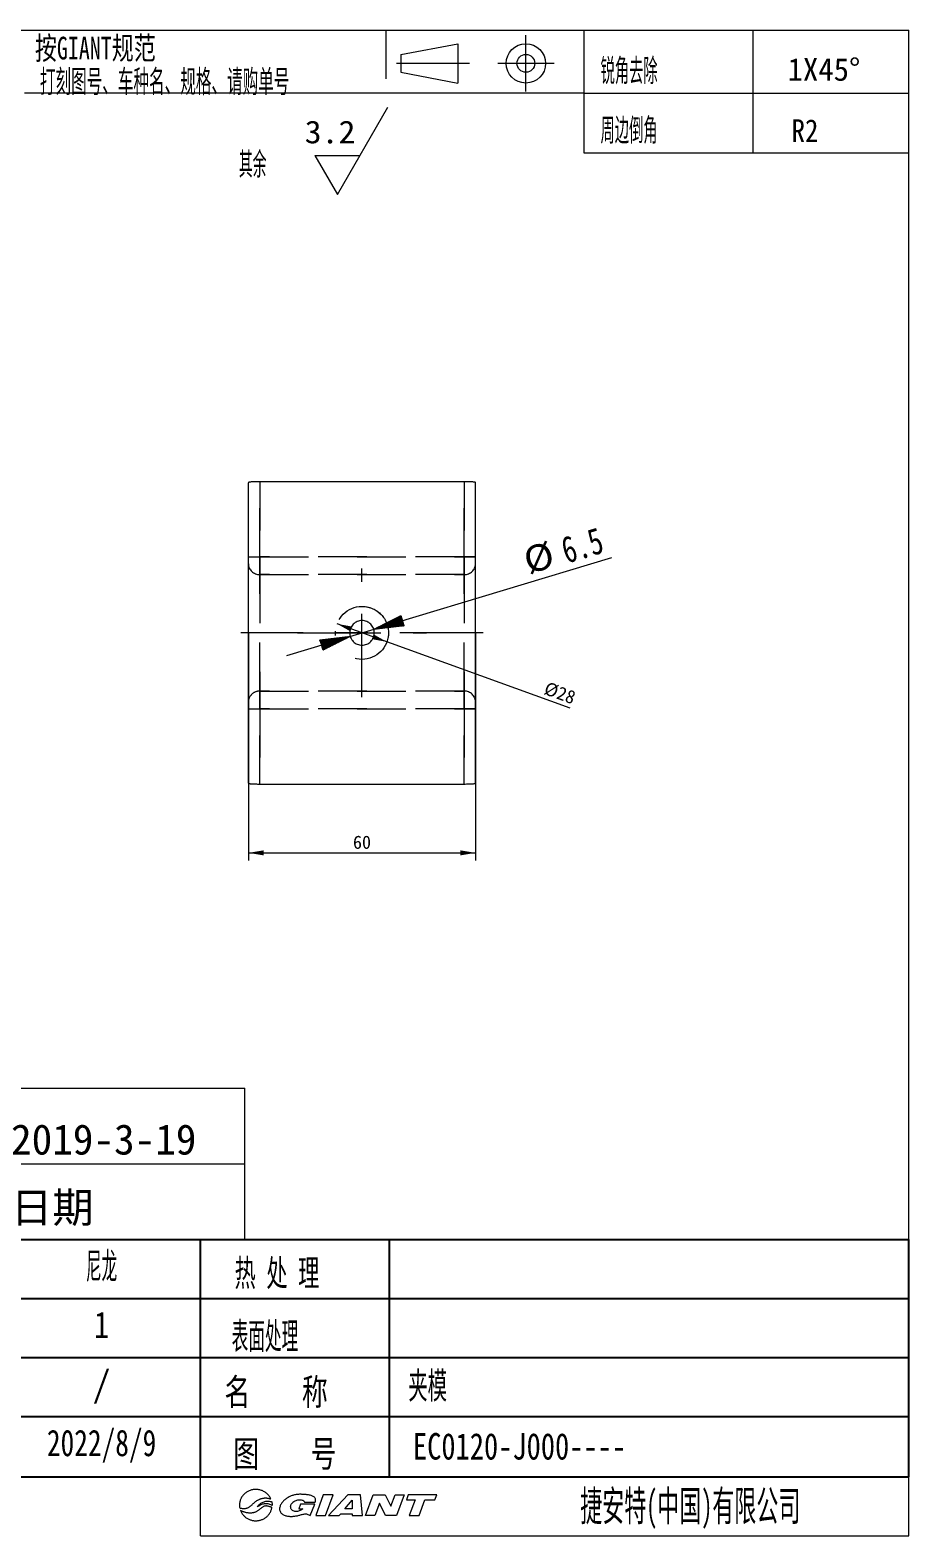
# Model space of a CAD drawing. Header units: millimetres. Extents: x 7 to 577, y -2 to 396.
# Drawn here: x 344.5 to 576.7, y -1.7 to 396.3 of the extents above; entities that cross this region are included whole.
import ezdxf

# ---------------------------------------------------------------- set-up
doc = ezdxf.new("R2010")
doc.units = ezdxf.units.MM
doc.linetypes.add('CENTER', pattern=[47.5, 22, -8.5, 8.5, -8.5])
doc.linetypes.add('DASHED', pattern=[25.719999, 12.86, -12.86])
doc.layers.add('1', color=7, linetype='Continuous', lineweight=18)
doc.layers.add('DIM', color=7, linetype='Continuous', lineweight=18)
doc.styles.add('ACISOTS', font='')
doc.styles.add('blockfont', font='')
doc.styles.add('chinesef_fs', font='')
doc.styles.get('ACISOTS').set_extended_font_data('宋体')
doc.styles.get('blockfont').set_extended_font_data('宋体')
doc.styles.get('chinesef_fs').set_extended_font_data('宋体')
doc.dimstyles.get("Standard").update_dxf_attribs({"dimtxt": 0.18, "dimasz": 0.18, "dimexe": 0.18, "dimexo": 0.0625, "dimgap": 0.09, "dimtad": 0, "dimtih": 1, "dimtoh": 1, "dimdec": 4, "dimzin": 0, "dimdsep": 46, "dimtxsty": 'Standard', "dimcen": 0.09, "dimdle": 0.36, "dimadec": 0, "dimazin": 0, "dimtfac": 1, "dimtdec": 4, "dimtofl": 0, "dimtmove": 0, "dimatfit": 3, "dimfxl": 1, "dimtolj": 1, "dimarcsym": 0})
pattern_1 = [(45, (0, 0), (-0.027838794, 0.027838794), [])]

# ---------------------------------------------------------------- blocks, each defined once
blk = doc.blocks.new('TabularNote1')
at = {"layer": '1', "color": 7, "linetype": 'Continuous', "lineweight": 25}
for p, q in [((124.42, 45.33), (138.42, 45.33)), ((124.42, 45.33), (124.42, 37.53)), ((138.42, 45.33), (138.42, 37.53)), ((138.42, 45.33), (157.42, 45.33)), ((157.42, 45.33), (157.42, 37.53)), ((157.42, 45.33), (172.42, 45.33)), ((172.42, 45.33), (172.42, 37.53)), ((172.42, 45.33), (198.42, 45.33)), ((198.42, 45.33), (198.42, 37.53)), ((198.42, 45.33), (223.42, 45.33)), ((223.42, 45.33), (223.42, 37.53)), ((223.42, 45.33), (292.02, 45.33)), ((292.02, 45.33), (292.02, 37.53)), ((124.42, 37.53), (138.42, 37.53)), ((124.42, 37.53), (124.42, 29.73)), ((138.42, 37.53), (157.42, 37.53)), ((138.42, 37.53), (138.42, 29.73)), ((157.42, 37.53), (172.42, 37.53)), ((157.42, 37.53), (157.42, 29.73)), ((172.42, 37.53), (198.42, 37.53)), ((172.42, 37.53), (172.42, 29.73)), ((198.42, 37.53), (223.42, 37.53)), ((198.42, 37.53), (198.42, 29.73)), ((223.42, 37.53), (292.02, 37.53)), ((223.42, 37.53), (223.42, 29.73)), ((292.02, 37.53), (292.02, 29.73)), ((124.42, 29.73), (138.42, 29.73)), ((124.42, 29.73), (124.42, 21.93)), ((138.42, 29.73), (157.42, 29.73)), ((138.42, 29.73), (138.42, 21.93)), ((157.42, 29.73), (172.42, 29.73)), ((157.42, 29.73), (157.42, 21.93)), ((172.42, 29.73), (198.42, 29.73)), ((172.42, 29.73), (172.42, 21.93)), ((198.42, 29.73), (223.42, 29.73)), ((198.42, 29.73), (198.42, 21.93)), ((223.42, 29.73), (292.02, 29.73)), ((223.42, 29.73), (223.42, 21.93)), ((292.02, 29.73), (292.02, 21.93)), ((124.42, 21.93), (138.42, 21.93)), ((124.42, 21.93), (124.42, 13.96)), ((138.42, 21.93), (157.42, 21.93)), ((138.42, 21.93), (138.42, 13.96)), ((157.42, 21.93), (172.42, 21.93)), ((157.42, 21.93), (157.42, 13.96)), ((172.42, 21.93), (198.42, 21.93)), ((172.42, 21.93), (172.42, 13.96)), ((198.42, 21.93), (223.42, 21.93)), ((198.42, 21.93), (198.42, 13.96)), ((223.42, 21.93), (292.02, 21.93)), ((223.42, 21.93), (223.42, 13.96)), ((292.02, 21.93), (292.02, 13.96)), ((124.42, 13.96), (138.42, 13.96)), ((138.42, 13.96), (157.42, 13.96)), ((157.42, 13.96), (172.42, 13.96)), ((172.42, 13.96), (198.42, 13.96)), ((198.42, 13.96), (223.42, 13.96)), ((223.42, 13.96), (292.02, 13.96))]:
    blk.add_line(p, q, dxfattribs=at)
at = {"layer": '1', "color": 5, "linetype": 'Continuous', "lineweight": 13, "char_height": 3.5, "line_spacing_factor": 0.903614}
for s, insert, width, attachment_point, style in [('{\\W0.4408;陈前程}', (147.92, 43.58), 12.6699, 2, 'chinesef_fs'), ('{\\W0.431;尼龙}', (185.42, 43.58), 8.2588, 2, 'chinesef_fs'), ('{\\W0.4408;陈前程}', (147.92, 35.78), 12.6699, 2, 'chinesef_fs'), ('{\\W0.8553;1}', (185.42, 35.78), 2.4417, 2, 'blockfont'), ('/', (185.42, 27.98), 12.6424, 2, 'blockfont'), ('{\\W0.5339; 夹模}', (224.67, 25.83), 13.1327, 4, 'chinesef_fs'), ('{\\W0.7585;2022/8/9}', (185.42, 20.18), 29.573, 2, 'blockfont'), ('{\\W0.7883; EC0120-J000----}', (224.67, 17.95), 62.857, 4, 'blockfont')]:
    blk.add_mtext(s, dxfattribs=dict(at, insert=insert, width=width, attachment_point=attachment_point, style=style))
blk = doc.blocks.new('*X4')
at = {"layer": '1', "linetype": 'Continuous', "lineweight": 13}
for points in [[(425.6, 239.38), (429.13, 237.39), (429.58, 238.65)], [(438.76, 234.62), (434.77, 235.35), (435.23, 236.61)]]:
    blk.add_hatch(color=35, dxfattribs=at).paths.add_polyline_path(points, flags=0)
at = {"layer": '1', "color": 35, "linetype": 'Continuous', "lineweight": 13}
blk.add_line((487.16, 217.14), (425.6, 239.38), dxfattribs=at)
at = {"layer": '1', "color": 35, "linetype": 'Continuous', "lineweight": 13, "insert": (484.45, 221.08), "char_height": 3.5, "width": 15.5642, "attachment_point": 5, "rotation": 340.1418, "style": 'blockfont'}
blk.add_mtext('%%C28', dxfattribs=at)
blk = doc.blocks.new('*X9')
at = {"layer": '1', "linetype": 'Continuous', "lineweight": 13}
for points in [[(402.18, 178.86), (406.18, 179.52), (406.18, 178.19)], [(462.18, 178.86), (458.18, 179.52), (458.18, 178.19)]]:
    blk.add_hatch(color=35, dxfattribs=at).paths.add_polyline_path(points, flags=0)
at = {"layer": '1', "color": 35, "linetype": 'Continuous', "lineweight": 13}
for p, q in [((402.18, 237), (402.18, 176.86)), ((462.18, 237), (462.18, 176.86)), ((402.18, 178.86), (462.18, 178.86))]:
    blk.add_line(p, q, dxfattribs=at)
at = {"layer": '1', "color": 35, "linetype": 'Continuous', "lineweight": 13, "insert": (432.18, 181.64), "char_height": 3.5, "width": 9.0335, "attachment_point": 5, "style": 'blockfont'}
blk.add_mtext('60', dxfattribs=at)

msp = doc.modelspace()

# ---------------------------------------------------------------- hatches: boundary and pattern name
at = {"layer": '1', "linetype": 'Continuous', "lineweight": 13}
h = msp.add_hatch(dxfattribs=at)
h.set_pattern_fill('ANSI31', color=35, style=0, pattern_type=0)
h.set_pattern_definition(pattern_1)
h.paths.add_polyline_path([(435.291, 237.938), (442.544, 241.596), (443.358, 238.895)], flags=0)
h = msp.add_hatch(dxfattribs=at)
h.set_pattern_fill('ANSI31', color=35, style=0, pattern_type=0)
h.set_pattern_definition(pattern_1)
h.paths.add_polyline_path([(429.067, 236.063), (421.814, 232.405), (421, 235.106)], flags=0)

# ---------------------------------------------------------------- linework, layer by layer
at = {"layer": '1', "color": 2, "linetype": 'Continuous', "lineweight": 18}
for p in [(7.456, 396.309), (576.653, 13.959)]:
    msp.add_line(p, (576.653, 396.309), dxfattribs=at)
at = {"layer": '1', "color": 5, "linetype": 'DASHED', "lineweight": 18}
msp.add_line((438.473, 396.309), (438.473, 379.643), dxfattribs=at)
at = {"layer": '1', "color": 1, "linetype": 'CENTER', "lineweight": 18}
for p, q in [((475.479, 380.081), (475.479, 394.967)), ((460.605, 387.524), (441.325, 387.524)), ((482.926, 387.524), (468.031, 387.524))]:
    msp.add_line(p, q, dxfattribs=at)
at = {"layer": '1', "color": 7, "linetype": 'Continuous', "lineweight": 18}
for p, q in [((490.789, 396.309), (490.789, 379.643)), ((535.476, 379.643), (535.476, 396.309)), ((442.415, 389.879), (457.474, 392.724)), ((457.474, 392.724), (457.474, 382.323)), ((442.415, 389.879), (442.415, 385.169)), ((442.415, 385.169), (457.474, 382.323)), ((438.473, 379.643), (343.063, 379.643)), ((490.789, 379.643), (438.473, 379.643)), ((490.789, 380.571), (490.789, 363.904)), ((490.789, 379.643), (576.653, 379.643)), ((535.476, 363.904), (535.476, 380.571)), ((425.676, 352.823), (439.011, 375.92)), ((419.682, 363.204), (431.669, 363.204)), ((419.682, 363.204), (425.676, 352.823)), ((490.789, 364.832), (490.789, 363.904)), ((490.789, 363.904), (576.653, 363.904)), ((490.789, 363.904), (576.653, 363.904)), ((535.476, 363.904), (535.476, 364.832)), ((389.503, -1.673), (389.544, 14.041)), ((576.653, -1.673), (576.653, 13.959)), ((400.181, 8.149), (400.098, 7.957)), ((400.274, 8.336), (400.181, 8.149)), ((400.376, 8.518), (400.274, 8.336)), ((400.488, 8.695), (400.376, 8.518)), ((400.608, 8.866), (400.488, 8.695)), ((400.737, 9.031), (400.608, 8.866)), ((400.874, 9.189), (400.737, 9.031)), ((401.018, 9.34), (400.874, 9.189)), ((401.17, 9.484), (401.018, 9.34)), ((401.329, 9.62), (401.17, 9.484)), ((401.495, 9.748), (401.329, 9.62)), ((401.666, 9.868), (401.495, 9.748)), ((401.843, 9.979), (401.666, 9.868)), ((402.025, 10.082), (401.843, 9.979)), ((402.212, 10.176), (402.025, 10.082)), ((402.403, 10.261), (402.212, 10.176)), ((402.597, 10.337), (402.403, 10.261)), ((402.796, 10.404), (402.597, 10.337)), ((403.007, 10.463), (402.796, 10.404)), ((403.22, 10.513), (403.007, 10.463)), ((403.436, 10.552), (403.22, 10.513)), ((403.654, 10.58), (403.436, 10.552)), ((403.872, 10.598), (403.654, 10.58)), ((404.091, 10.605), (403.872, 10.598)), ((404.311, 10.601), (404.091, 10.605)), ((404.53, 10.587), (404.311, 10.601)), ((404.747, 10.562), (404.53, 10.587)), ((404.964, 10.526), (404.747, 10.562)), ((405.178, 10.48), (404.964, 10.526)), ((404.975, 7.943), (405.116, 8.006)), ((405.116, 8.006), (405.259, 8.065)), ((405.39, 10.423), (405.178, 10.48)), ((405.259, 8.065), (405.403, 8.119)), ((405.599, 10.356), (405.39, 10.423)), ((405.403, 8.119), (405.55, 8.167)), ((405.55, 8.167), (405.698, 8.211)), ((405.804, 10.279), (405.599, 10.356)), ((405.698, 8.211), (405.847, 8.248)), ((406.006, 10.192), (405.804, 10.279)), ((405.847, 8.248), (405.998, 8.28)), ((405.998, 8.28), (406.15, 8.307)), ((406.202, 10.095), (406.006, 10.192)), ((406.15, 8.307), (406.303, 8.327)), ((406.394, 9.988), (406.202, 10.095)), ((406.303, 8.327), (406.457, 8.341)), ((406.58, 9.871), (406.394, 9.988)), ((406.457, 8.341), (406.611, 8.348)), ((406.759, 9.746), (406.58, 9.871)), ((406.611, 8.348), (406.766, 8.349)), ((406.932, 9.611), (406.759, 9.746)), ((406.766, 8.349), (406.92, 8.343)), ((406.92, 8.343), (407.073, 8.33)), ((407.098, 9.468), (406.932, 9.611)), ((407.073, 8.33), (407.226, 8.31)), ((407.257, 9.316), (407.098, 9.468)), ((407.226, 8.31), (407.378, 8.283)), ((407.407, 9.156), (407.257, 9.316)), ((407.378, 8.283), (407.529, 8.249)), ((407.548, 8.989), (407.407, 9.156)), ((407.529, 8.249), (407.678, 8.208)), ((407.681, 8.814), (407.548, 8.989)), ((407.678, 8.208), (407.825, 8.161)), ((407.804, 8.632), (407.681, 8.814)), ((407.918, 8.445), (407.804, 8.632)), ((407.825, 8.161), (407.97, 8.109)), ((408.021, 8.251), (407.918, 8.445)), ((407.97, 8.109), (408.113, 8.052)), ((408.113, 8.052), (408.021, 8.251)), ((411.972, 8.014), (411.801, 7.875)), ((412.148, 8.147), (411.972, 8.014)), ((412.329, 8.273), (412.148, 8.147)), ((412.514, 8.393), (412.329, 8.273)), ((412.703, 8.505), (412.514, 8.393)), ((412.897, 8.611), (412.703, 8.505)), ((413.094, 8.71), (412.897, 8.611)), ((413.294, 8.801), (413.094, 8.71)), ((413.498, 8.885), (413.294, 8.801)), ((413.704, 8.962), (413.498, 8.885)), ((413.914, 9.031), (413.704, 8.962)), ((414.125, 9.092), (413.914, 9.031)), ((414.339, 9.145), (414.125, 9.092)), ((414.555, 9.191), (414.339, 9.145)), ((414.772, 9.229), (414.555, 9.191)), ((414.99, 9.259), (414.772, 9.229)), ((415.209, 9.283), (414.99, 9.259)), ((415.429, 9.299), (415.209, 9.283)), ((415.649, 9.31), (415.429, 9.299)), ((415.869, 9.315), (415.649, 9.31)), ((416.09, 9.314), (415.869, 9.315)), ((416.31, 9.309), (416.09, 9.314)), ((416.53, 9.3), (416.31, 9.309)), ((416.75, 9.287), (416.53, 9.3)), ((416.97, 9.27), (416.75, 9.287)), ((417.189, 9.25), (416.97, 9.27)), ((417.409, 9.227), (417.189, 9.25)), ((417.627, 9.2), (417.409, 9.227)), ((417.845, 9.17), (417.627, 9.2)), ((418.063, 9.134), (417.845, 9.17)), ((418.28, 9.094), (418.063, 9.134)), ((418.495, 9.046), (418.28, 9.094)), ((418.708, 8.99), (418.495, 9.046)), ((418.918, 8.923), (418.708, 8.99)), ((419.123, 8.843), (418.918, 8.923)), ((419.32, 8.745), (419.123, 8.843)), ((419.505, 8.625), (419.32, 8.745)), ((419.668, 8.477), (419.505, 8.625)), ((419.799, 8.3), (419.668, 8.477)), ((419.887, 8.099), (419.799, 8.3)), ((419.93, 7.883), (419.887, 8.099)), ((421.963, 9.204), (419.947, 3.727)), ((424.54, 9.204), (421.963, 9.204)), ((422.523, 3.727), (424.54, 9.204)), ((428.456, 9.204), (423.362, 3.727)), ((431.783, 9.204), (428.456, 9.204)), ((432.343, 3.727), (431.783, 9.204)), ((433.079, 3.727), (435.096, 9.204)), ((435.096, 9.204), (438.305, 9.204)), ((438.305, 9.204), (439.802, 6.193)), ((439.802, 6.193), (440.911, 9.204)), ((440.911, 9.204), (443.34, 9.204)), ((443.34, 9.204), (441.323, 3.727)), ((444.415, 9.204), (443.927, 7.879)), ((451.923, 9.204), (444.415, 9.204)), ((451.435, 7.879), (451.923, 9.204)), ((399.817, 6.739), (399.808, 6.53)), ((399.808, 6.53), (399.81, 6.321)), ((399.81, 6.321), (399.823, 6.112)), ((399.837, 6.947), (399.817, 6.739)), ((399.823, 6.112), (399.848, 5.905)), ((399.868, 7.154), (399.837, 6.947)), ((399.848, 5.905), (399.883, 5.699)), ((399.91, 7.359), (399.868, 7.154)), ((399.883, 5.699), (400.032, 5.66)), ((399.962, 7.561), (399.91, 7.359)), ((400.025, 7.761), (399.962, 7.561)), ((400.098, 7.957), (400.025, 7.761)), ((400.032, 5.66), (400.184, 5.633)), ((400.083, 5.01), (400.157, 4.836)), ((400.224, 4.951), (400.083, 5.01)), ((400.157, 4.836), (400.238, 4.665)), ((400.184, 5.633), (400.337, 5.612)), ((400.365, 4.891), (400.224, 4.951)), ((400.238, 4.665), (400.327, 4.498)), ((400.327, 4.498), (400.423, 4.336)), ((400.337, 5.612), (400.49, 5.596)), ((400.504, 4.83), (400.365, 4.891)), ((400.423, 4.336), (400.527, 4.178)), ((400.49, 5.596), (400.644, 5.585)), ((400.645, 4.769), (400.504, 4.83)), ((400.527, 4.178), (400.638, 4.025)), ((400.638, 4.025), (400.756, 3.877)), ((400.644, 5.585), (400.798, 5.579)), ((400.786, 4.711), (400.645, 4.769)), ((400.928, 4.656), (400.786, 4.711)), ((400.798, 5.579), (400.953, 5.578)), ((401.072, 4.605), (400.928, 4.656)), ((400.953, 5.578), (401.107, 5.582)), ((401.217, 4.558), (401.072, 4.605)), ((401.107, 5.582), (401.261, 5.592)), ((401.364, 4.516), (401.217, 4.558)), ((401.261, 5.592), (401.414, 5.608)), ((401.512, 4.479), (401.364, 4.516)), ((401.414, 5.608), (401.567, 5.633)), ((401.661, 4.446), (401.512, 4.479)), ((401.567, 5.633), (401.717, 5.665)), ((401.811, 4.419), (401.661, 4.446)), ((401.717, 5.665), (401.866, 5.707)), ((401.962, 4.396), (401.811, 4.419)), ((401.866, 5.707), (402.012, 5.758)), ((402.114, 4.377), (401.962, 4.396)), ((402.012, 5.758), (402.153, 5.819)), ((402.266, 4.364), (402.114, 4.377)), ((402.153, 5.819), (402.29, 5.89)), ((402.418, 4.356), (402.266, 4.364)), ((402.29, 5.89), (402.423, 5.969)), ((402.571, 4.352), (402.418, 4.356)), ((402.423, 5.969), (402.55, 6.056)), ((402.55, 6.056), (402.673, 6.15)), ((402.723, 4.354), (402.571, 4.352)), ((402.673, 6.15), (402.792, 6.248)), ((402.876, 4.361), (402.723, 4.354)), ((402.792, 6.248), (402.907, 6.35)), ((403.028, 4.374), (402.876, 4.361)), ((402.907, 6.35), (403.021, 6.455)), ((403.021, 6.455), (403.133, 6.561)), ((403.179, 4.392), (403.028, 4.374)), ((403.133, 6.561), (403.244, 6.667)), ((403.33, 4.416), (403.179, 4.392)), ((403.244, 6.667), (403.356, 6.774)), ((403.48, 4.446), (403.33, 4.416)), ((403.356, 6.774), (403.469, 6.88)), ((403.469, 6.88), (403.582, 6.984)), ((403.628, 4.482), (403.48, 4.446)), ((403.582, 6.984), (403.698, 7.086)), ((403.775, 4.524), (403.628, 4.482)), ((403.698, 7.086), (403.815, 7.187)), ((403.919, 4.573), (403.775, 4.524)), ((403.815, 7.187), (403.934, 7.285)), ((404.062, 4.628), (403.919, 4.573)), ((403.934, 7.285), (404.056, 7.379)), ((404.056, 7.379), (404.18, 7.471)), ((404.201, 4.69), (404.062, 4.628)), ((404.18, 7.471), (404.306, 7.56)), ((404.338, 4.758), (404.201, 4.69)), ((404.306, 7.56), (404.435, 7.644)), ((404.472, 4.831), (404.338, 4.758)), ((404.435, 7.644), (404.567, 7.725)), ((404.602, 4.911), (404.472, 4.831)), ((404.482, 5.966), (404.622, 6.153)), ((404.676, 6.079), (404.482, 5.966)), ((404.567, 7.725), (404.701, 7.802)), ((404.729, 4.996), (404.602, 4.911)), ((404.622, 6.153), (404.772, 6.332)), ((404.87, 6.19), (404.676, 6.079)), ((404.701, 7.802), (404.837, 7.874)), ((404.853, 5.085), (404.729, 4.996)), ((404.772, 6.332), (404.931, 6.503)), ((404.837, 7.874), (404.975, 7.943)), ((404.973, 5.179), (404.853, 5.085)), ((405.066, 6.299), (404.87, 6.19)), ((404.931, 6.503), (405.101, 6.662)), ((405.091, 5.276), (404.973, 5.179)), ((405.264, 6.403), (405.066, 6.299)), ((405.207, 5.375), (405.091, 5.276)), ((405.101, 6.662), (405.282, 6.81)), ((405.321, 5.476), (405.207, 5.375)), ((405.464, 6.502), (405.264, 6.403)), ((405.282, 6.81), (405.473, 6.944)), ((405.436, 5.577), (405.321, 5.476)), ((405.551, 5.678), (405.436, 5.577)), ((405.669, 6.593), (405.464, 6.502)), ((405.473, 6.944), (405.673, 7.065)), ((405.668, 5.776), (405.551, 5.678)), ((405.788, 5.869), (405.668, 5.776)), ((405.878, 6.673), (405.669, 6.593)), ((405.673, 7.065), (405.88, 7.172)), ((405.913, 5.956), (405.788, 5.869)), ((406.092, 6.74), (405.878, 6.673)), ((405.88, 7.172), (406.094, 7.266)), ((406.044, 6.035), (405.913, 5.956)), ((406.181, 6.102), (406.044, 6.035)), ((406.31, 6.791), (406.092, 6.74)), ((406.094, 7.266), (406.313, 7.345)), ((406.324, 6.156), (406.181, 6.102)), ((406.531, 6.823), (406.31, 6.791)), ((406.313, 7.345), (406.537, 7.411)), ((406.472, 6.195), (406.324, 6.156)), ((406.622, 6.219), (406.472, 6.195)), ((406.754, 6.836), (406.531, 6.823)), ((406.537, 7.411), (406.765, 7.463)), ((406.774, 6.23), (406.622, 6.219)), ((406.978, 6.83), (406.754, 6.836)), ((406.765, 7.463), (406.995, 7.499)), ((406.927, 6.229), (406.774, 6.23)), ((407.079, 6.216), (406.927, 6.229)), ((407.201, 6.806), (406.978, 6.83)), ((406.995, 7.499), (407.228, 7.519)), ((407.23, 6.195), (407.079, 6.216)), ((407.421, 6.765), (407.201, 6.806)), ((407.228, 7.519), (407.461, 7.52)), ((407.38, 6.166), (407.23, 6.195)), ((407.529, 6.13), (407.38, 6.166)), ((407.637, 6.709), (407.421, 6.765)), ((407.461, 7.52), (407.694, 7.5)), ((407.676, 6.089), (407.529, 6.13)), ((407.553, 3.948), (407.667, 4.098)), ((407.849, 6.637), (407.637, 6.709)), ((407.667, 4.098), (407.775, 4.254)), ((407.821, 6.044), (407.676, 6.089)), ((407.694, 7.5), (407.923, 7.454)), ((407.775, 4.254), (407.875, 4.414)), ((407.965, 5.994), (407.821, 6.044)), ((408.055, 6.55), (407.849, 6.637)), ((407.875, 4.414), (407.968, 4.578)), ((407.923, 7.454), (408.144, 7.381)), ((408.108, 5.941), (407.965, 5.994)), ((407.968, 4.578), (408.054, 4.747)), ((408.054, 4.747), (408.131, 4.92)), ((408.253, 6.445), (408.055, 6.55)), ((408.25, 5.884), (408.108, 5.941)), ((408.131, 4.92), (408.2, 5.095)), ((408.144, 7.381), (408.358, 7.286)), ((408.2, 5.095), (408.261, 5.274)), ((408.391, 5.826), (408.25, 5.884)), ((408.441, 6.323), (408.253, 6.445)), ((408.261, 5.274), (408.313, 5.456)), ((408.313, 5.456), (408.356, 5.64)), ((408.356, 5.64), (408.391, 5.826)), ((408.358, 7.286), (408.393, 7.096)), ((408.393, 7.096), (408.419, 6.904)), ((408.419, 6.904), (408.436, 6.71)), ((408.436, 6.71), (408.443, 6.517)), ((408.443, 6.517), (408.441, 6.323)), ((410.425, 5.685), (410.411, 5.465)), ((410.411, 5.465), (410.423, 5.245)), ((410.423, 5.245), (410.464, 5.029)), ((410.463, 5.902), (410.425, 5.685)), ((410.522, 6.114), (410.463, 5.902)), ((410.464, 5.029), (410.535, 4.82)), ((410.599, 6.32), (410.522, 6.114)), ((410.535, 4.82), (410.635, 4.624)), ((410.691, 6.52), (410.599, 6.32)), ((410.635, 4.624), (410.761, 4.443)), ((410.797, 6.714), (410.691, 6.52)), ((410.761, 4.443), (410.908, 4.28)), ((410.915, 6.9), (410.797, 6.714)), ((410.908, 4.28), (411.074, 4.135)), ((411.043, 7.079), (410.915, 6.9)), ((411.18, 7.252), (411.043, 7.079)), ((411.074, 4.135), (411.254, 4.008)), ((411.325, 7.418), (411.18, 7.252)), ((411.254, 4.008), (411.445, 3.898)), ((411.477, 7.577), (411.325, 7.418)), ((411.636, 7.729), (411.477, 7.577)), ((411.801, 7.875), (411.636, 7.729)), ((413.324, 6.052), (413.349, 6.284)), ((413.34, 5.82), (413.324, 6.052)), ((413.399, 5.595), (413.34, 5.82)), ((413.349, 6.284), (413.411, 6.508)), ((413.499, 5.385), (413.399, 5.595)), ((413.411, 6.508), (413.507, 6.721)), ((413.638, 5.198), (413.499, 5.385)), ((413.507, 6.721), (413.631, 6.918)), ((413.631, 6.918), (413.779, 7.098)), ((413.81, 5.04), (413.638, 5.198)), ((413.779, 7.098), (413.947, 7.26)), ((414.007, 4.916), (413.81, 5.04)), ((413.947, 7.26), (414.131, 7.403)), ((414.222, 4.826), (414.007, 4.916)), ((414.131, 7.403), (414.328, 7.527)), ((414.448, 4.771), (414.222, 4.826)), ((414.328, 7.527), (414.536, 7.633)), ((414.68, 4.749), (414.448, 4.771)), ((414.536, 7.633), (414.752, 7.721)), ((414.913, 4.755), (414.68, 4.749)), ((414.752, 7.721), (414.975, 7.79)), ((415.144, 4.788), (414.913, 4.755)), ((414.975, 7.79), (415.202, 7.842)), ((415.37, 4.843), (415.144, 4.788)), ((415.202, 7.842), (415.433, 7.875)), ((415.591, 4.918), (415.37, 4.843)), ((415.433, 7.875), (415.665, 7.89)), ((415.963, 6.686), (415.451, 5.509)), ((415.451, 5.509), (416.591, 5.509)), ((415.805, 5.01), (415.591, 4.918)), ((415.665, 7.89), (415.899, 7.884)), ((416.013, 5.117), (415.805, 5.01)), ((415.899, 7.884), (416.13, 7.857)), ((419.737, 6.686), (415.963, 6.686)), ((416.213, 5.237), (416.013, 5.117)), ((416.13, 7.857), (416.357, 7.806)), ((416.182, 3.942), (416.394, 4.002)), ((416.405, 5.368), (416.213, 5.237)), ((416.357, 7.806), (416.576, 7.725)), ((416.394, 4.002), (416.607, 4.059)), ((416.591, 5.509), (416.405, 5.368)), ((416.576, 7.725), (416.777, 7.608)), ((416.607, 4.059), (416.822, 4.107)), ((416.777, 7.608), (416.942, 7.444)), ((416.822, 4.107), (417.04, 4.139)), ((416.942, 7.444), (417.032, 7.231)), ((417.032, 7.231), (419.849, 7.231)), ((417.04, 4.139), (417.26, 4.146)), ((417.26, 4.146), (417.479, 4.122)), ((417.479, 4.122), (417.693, 4.071)), ((417.693, 4.071), (417.901, 3.999)), ((417.901, 3.999), (418.105, 3.915)), ((418.504, 3.727), (419.737, 6.686)), ((419.849, 7.231), (419.902, 7.445)), ((419.902, 7.445), (419.932, 7.663)), ((419.932, 7.663), (419.93, 7.883)), ((426.159, 3.727), (426.558, 4.198)), ((426.558, 4.198), (429.545, 4.198)), ((427.618, 5.45), (429.545, 7.726)), ((429.545, 5.45), (427.618, 5.45)), ((429.545, 7.726), (429.545, 5.45)), ((429.545, 4.198), (429.545, 3.727)), ((436.772, 6.959), (435.581, 3.727)), ((438.379, 3.727), (436.772, 6.959)), ((443.927, 7.879), (446.209, 7.879)), ((446.209, 7.879), (444.68, 3.727)), ((447.286, 3.727), (448.814, 7.879)), ((448.814, 7.879), (451.435, 7.879)), ((400.756, 3.877), (400.881, 3.735)), ((400.881, 3.735), (401.011, 3.598)), ((401.011, 3.598), (401.148, 3.468)), ((401.148, 3.468), (401.29, 3.344)), ((401.29, 3.344), (401.438, 3.226)), ((401.438, 3.226), (401.591, 3.114)), ((401.591, 3.114), (401.749, 3.01)), ((401.749, 3.01), (401.91, 2.912)), ((401.91, 2.912), (402.076, 2.822)), ((402.076, 2.822), (402.246, 2.739)), ((402.246, 2.739), (402.419, 2.663)), ((402.419, 2.663), (402.596, 2.595)), ((402.596, 2.595), (402.775, 2.534)), ((402.775, 2.534), (402.956, 2.481)), ((402.956, 2.481), (403.14, 2.436)), ((403.14, 2.436), (403.325, 2.398)), ((403.325, 2.398), (403.511, 2.368)), ((403.511, 2.368), (403.699, 2.346)), ((403.699, 2.346), (403.888, 2.333)), ((403.888, 2.333), (404.077, 2.327)), ((404.077, 2.327), (404.266, 2.328)), ((404.266, 2.328), (404.454, 2.338)), ((404.454, 2.338), (404.643, 2.356)), ((404.643, 2.356), (404.83, 2.382)), ((404.83, 2.382), (405.016, 2.415)), ((405.016, 2.415), (405.2, 2.457)), ((405.2, 2.457), (405.383, 2.506)), ((405.383, 2.506), (405.563, 2.562)), ((405.563, 2.562), (405.741, 2.627)), ((405.741, 2.627), (405.916, 2.699)), ((405.916, 2.699), (406.087, 2.778)), ((406.087, 2.778), (406.255, 2.865)), ((406.255, 2.865), (406.419, 2.959)), ((406.419, 2.959), (406.579, 3.06)), ((406.579, 3.06), (406.734, 3.167)), ((406.734, 3.167), (406.885, 3.282)), ((406.885, 3.282), (407.03, 3.403)), ((407.03, 3.403), (407.17, 3.53)), ((407.17, 3.53), (407.304, 3.664)), ((407.304, 3.664), (407.431, 3.803)), ((407.431, 3.803), (407.553, 3.948)), ((411.445, 3.898), (411.645, 3.804)), ((411.645, 3.804), (411.85, 3.724)), ((411.85, 3.724), (412.06, 3.658)), ((412.06, 3.658), (412.274, 3.603)), ((412.274, 3.603), (412.49, 3.56)), ((412.49, 3.56), (412.708, 3.527)), ((412.708, 3.527), (412.927, 3.503)), ((412.927, 3.503), (413.147, 3.488)), ((413.147, 3.488), (413.367, 3.481)), ((413.367, 3.481), (413.588, 3.482)), ((413.588, 3.482), (413.808, 3.489)), ((413.808, 3.489), (414.028, 3.504)), ((414.028, 3.504), (414.248, 3.525)), ((414.248, 3.525), (414.465, 3.551)), ((414.465, 3.551), (414.683, 3.584)), ((414.683, 3.584), (414.9, 3.622)), ((414.9, 3.622), (415.116, 3.665)), ((415.116, 3.665), (415.331, 3.713)), ((415.331, 3.713), (415.545, 3.766)), ((415.545, 3.766), (415.758, 3.822)), ((415.758, 3.822), (415.97, 3.881)), ((415.97, 3.881), (416.182, 3.942)), ((418.105, 3.915), (418.305, 3.823)), ((418.305, 3.823), (418.504, 3.727)), ((419.947, 3.727), (422.523, 3.727)), ((423.362, 3.727), (426.159, 3.727)), ((429.545, 3.727), (432.343, 3.727)), ((435.581, 3.727), (433.079, 3.727)), ((441.323, 3.727), (438.379, 3.727)), ((444.68, 3.727), (447.286, 3.727))]:
    msp.add_line(p, q, dxfattribs=at)
at = {"layer": '1', "color": 155, "linetype": 'Continuous', "lineweight": 18}
for p, q in [((402.179, 197.314), (402.179, 276.687)), ((459.179, 276.951), (405.179, 276.951)), ((462.179, 197.314), (462.179, 276.687)), ((405.179, 197.051), (459.179, 197.051))]:
    msp.add_line(p, q, dxfattribs=at)
at = {"layer": '1', "color": 155, "linetype": 'DASHED', "lineweight": 13}
for p, q in [((405.179, 276.951), (405.179, 257.118)), ((405.179, 257.118), (405.179, 276.951)), ((459.179, 257.118), (459.179, 276.951)), ((459.179, 276.951), (459.179, 257.118)), ((402.179, 257.118), (405.179, 257.118)), ((402.179, 257.118), (405.179, 257.118)), ((405.179, 257.118), (405.179, 252.395)), ((405.179, 257.118), (459.179, 257.118)), ((405.179, 252.395), (405.179, 257.118)), ((459.179, 257.118), (405.179, 257.118)), ((459.179, 252.395), (459.179, 257.118)), ((462.179, 257.118), (459.179, 257.118)), ((459.179, 257.118), (459.179, 252.395)), ((459.179, 257.118), (462.179, 257.118)), ((405.179, 252.395), (405.179, 221.606)), ((459.179, 252.395), (405.179, 252.395)), ((405.179, 221.606), (405.179, 252.395)), ((405.179, 252.395), (459.179, 252.395)), ((459.179, 252.395), (459.179, 221.606)), ((459.179, 221.606), (459.179, 252.395)), ((405.179, 221.606), (405.179, 216.884)), ((405.179, 221.606), (459.179, 221.606)), ((405.179, 216.884), (405.179, 221.606)), ((459.179, 221.606), (405.179, 221.606)), ((459.179, 216.884), (459.179, 221.606)), ((459.179, 221.606), (459.179, 216.884)), ((402.179, 216.884), (405.179, 216.884)), ((402.179, 216.884), (405.179, 216.884)), ((405.179, 216.884), (405.179, 197.051)), ((459.179, 216.884), (405.179, 216.884)), ((405.179, 197.051), (405.179, 216.884)), ((405.179, 216.884), (459.179, 216.884)), ((462.179, 216.884), (459.179, 216.884)), ((459.179, 216.884), (462.179, 216.884)), ((459.179, 197.051), (459.179, 216.884)), ((459.179, 216.884), (459.179, 197.051))]:
    msp.add_line(p, q, dxfattribs=at)
at = {"layer": '1', "color": 35, "linetype": 'Continuous', "lineweight": 13}
msp.add_line((412.311, 231.015), (498.201, 256.891), dxfattribs=at)
at = {"layer": '1', "color": 8, "linetype": 'CENTER', "lineweight": 13}
for p, q in [((432.179, 220.001), (432.179, 254.001)), ((464.179, 237.001), (400.179, 237.001)), ((415.179, 237.001), (449.179, 237.001))]:
    msp.add_line(p, q, dxfattribs=at)
at = {"layer": '1', "color": 4, "linetype": 'Continuous', "lineweight": 18}
msp.add_line((389.503, -1.673), (576.653, -1.673), dxfattribs=at)
at = {"layer": '1', "color": 7, "linetype": 'Continuous', "lineweight": 18}
for radius in [5.2, 2.355]:
    msp.add_circle((475.479, 387.524), radius, dxfattribs=at)
at = {"layer": '1', "color": 155, "linetype": 'DASHED', "lineweight": 13}
msp.add_circle((432.179, 237.001), 7, dxfattribs=at)
for start, end in [(176.96812, 180), (180, 181.52999), (350.21811, 0), (360, 9.16313)]:
    msp.add_arc((432.179, 237.001), 3.25, start, end, dxfattribs=at)
for centre, start_param, end_param in [((405.179, 255.229), 3.1415927, 4.712389), ((405.179, 255.229), 3.1415927, 4.712389), ((459.179, 255.229), 4.712389, 6.2831853), ((459.179, 255.229), 4.712389, 6.2831853), ((405.179, 218.773), 1.5707963, 3.1415927), ((405.179, 218.773), 1.5707963, 3.1415927), ((459.179, 218.773), 0, 1.5707963), ((459.179, 218.773), 0, 1.5707963)]:
    msp.add_ellipse(centre, major_axis=(3, 0), ratio=0.9444558, start_param=start_param, end_param=end_param, dxfattribs=at)
at = {"layer": '1', "color": 155, "linetype": 'Continuous', "lineweight": 18}
for points, knots in [([(405.179, 276.951), (404.98, 276.951), (404.785, 276.95), (404.401, 276.946), (404.21, 276.943), (403.847, 276.934), (403.674, 276.929), (403.348, 276.915), (403.193, 276.907), (402.917, 276.887), (402.793, 276.875), (402.574, 276.848), (402.481, 276.832), (402.332, 276.797), (402.275, 276.778), (402.198, 276.735), (402.179, 276.712), (402.179, 276.687)], [0, 0, 0, 0, 0.3815776, 0.3815776, 0.7631553, 0.7631553, 1.1447329, 1.1447329, 1.5263105, 1.5263105, 1.9078882, 1.9078882, 2.2894658, 2.2894658, 2.6710434, 2.6710434, 3.0526211, 3.0526211, 3.0526211, 3.0526211]), ([(462.179, 276.687), (462.179, 276.712), (462.16, 276.735), (462.084, 276.777), (462.027, 276.797), (461.877, 276.832), (461.786, 276.847), (461.569, 276.875), (461.442, 276.887), (461.166, 276.907), (461.015, 276.915), (460.687, 276.929), (460.512, 276.934), (459.97, 276.947), (459.576, 276.951), (459.179, 276.951)], [0, 0, 0, 0, 0.381578, 0.381578, 0.763156, 0.763156, 1.144734, 1.144734, 1.5263119, 1.5263119, 1.9078899, 1.9078899, 2.2894679, 2.2894679, 3.0526239, 3.0526239, 3.0526239, 3.0526239]), ([(435.429, 237.001), (435.429, 236.786), (435.408, 236.575), (435.325, 236.159), (435.263, 235.953), (435.099, 235.559), (435, 235.373), (434.764, 235.019), (434.627, 234.852), (434.327, 234.552), (434.163, 234.418), (433.808, 234.18), (433.619, 234.079), (433.228, 233.917), (433.023, 233.855), (432.604, 233.771), (432.393, 233.751), (431.969, 233.75), (431.753, 233.772), (431.336, 233.855), (431.134, 233.916), (430.74, 234.079), (430.55, 234.18), (430.198, 234.416), (430.034, 234.55), (429.73, 234.853), (429.595, 235.017), (429.36, 235.369), (429.258, 235.559), (429.095, 235.953), (429.034, 236.155), (428.95, 236.572), (428.929, 236.787), (428.929, 237.212), (428.949, 237.422), (429.032, 237.842), (429.095, 238.047), (429.256, 238.438), (429.357, 238.627), (429.594, 238.983), (429.729, 239.147), (430.028, 239.446), (430.195, 239.584), (430.548, 239.82), (430.735, 239.92), (431.128, 240.083), (431.335, 240.146), (431.75, 240.229), (431.961, 240.25), (432.39, 240.251), (432.602, 240.23), (433.018, 240.148), (433.224, 240.085), (433.618, 239.923), (433.804, 239.823), (434.158, 239.587), (434.325, 239.45), (434.625, 239.151), (434.76, 238.987), (434.997, 238.633), (435.099, 238.443), (435.342, 237.857), (435.429, 237.43), (435.429, 237.001)], [0, 0, 0, 0, 0.6378287, 0.6378287, 1.2756573, 1.2756573, 1.913486, 1.913486, 2.5513146, 2.5513146, 3.1891433, 3.1891433, 3.826972, 3.826972, 4.4648006, 4.4648006, 5.1026293, 5.1026293, 5.7404579, 5.7404579, 6.3782866, 6.3782866, 7.0161153, 7.0161153, 7.6539439, 7.6539439, 8.2917726, 8.2917726, 8.9296012, 8.9296012, 9.5674299, 9.5674299, 10.2052586, 10.2052586, 10.8430872, 10.8430872, 11.4809159, 11.4809159, 12.1187445, 12.1187445, 12.7565732, 12.7565732, 13.3944018, 13.3944018, 14.0322305, 14.0322305, 14.6700592, 14.6700592, 15.3078878, 15.3078878, 15.9457165, 15.9457165, 16.5835451, 16.5835451, 17.2213738, 17.2213738, 17.8592025, 17.8592025, 18.4970311, 18.4970311, 19.1348598, 19.1348598, 20.4105171, 20.4105171, 20.4105171, 20.4105171]), ([(402.179, 197.314), (402.179, 197.29), (402.198, 197.267), (402.274, 197.224), (402.331, 197.204), (402.48, 197.169), (402.572, 197.154), (402.789, 197.127), (402.915, 197.115), (403.192, 197.095), (403.343, 197.086), (403.67, 197.072), (403.845, 197.067), (404.387, 197.054), (404.782, 197.051), (405.179, 197.051)], [0, 0, 0, 0, 0.381578, 0.381578, 0.763156, 0.763156, 1.144734, 1.144734, 1.5263119, 1.5263119, 1.9078899, 1.9078899, 2.2894679, 2.2894679, 3.0526239, 3.0526239, 3.0526239, 3.0526239]), ([(459.179, 197.051), (459.377, 197.051), (459.573, 197.052), (459.957, 197.056), (460.147, 197.059), (460.511, 197.067), (460.684, 197.072), (461.01, 197.086), (461.164, 197.094), (461.441, 197.115), (461.565, 197.126), (461.784, 197.154), (461.877, 197.169), (462.026, 197.204), (462.083, 197.224), (462.16, 197.266), (462.179, 197.29), (462.179, 197.314)], [0, 0, 0, 0, 0.3815776, 0.3815776, 0.7631553, 0.7631553, 1.1447329, 1.1447329, 1.5263105, 1.5263105, 1.9078882, 1.9078882, 2.2894658, 2.2894658, 2.6710434, 2.6710434, 3.0526211, 3.0526211, 3.0526211, 3.0526211])]:
    msp.add_open_spline(points, degree=3, knots=knots, dxfattribs=at)
at = {"layer": '1', "color": 53, "linetype": 'Continuous', "lineweight": 13}
msp.add_open_spline([(432.179, 244.001), (432.355, 244.001), (432.532, 243.994), (432.94, 243.963), (433.17, 243.934), (433.851, 243.814), (434.295, 243.689), (435.155, 243.353), (435.56, 243.147), (436.325, 242.659), (436.687, 242.375), (437.34, 241.751), (437.634, 241.41), (438.028, 240.852), (438.152, 240.658), (438.377, 240.261), (438.48, 240.058), (438.758, 239.435), (438.903, 239), (439.108, 238.095), (439.164, 237.643), (439.176, 237.187)], degree=3, knots=[0, 0, 0, 0, 0.5194342, 0.5194342, 1.2062537, 1.2062537, 2.5798927, 2.5798927, 3.9535317, 3.9535317, 5.3271708, 5.3271708, 6.7008098, 6.7008098, 7.3876293, 7.3876293, 8.0744488, 8.0744488, 9.4480879, 9.4480879, 10.8057318, 10.8057318, 10.8057318, 10.8057318], dxfattribs=at)
at = {"layer": '1', "color": 155, "linetype": 'DASHED', "lineweight": 13}
for points in [[(425.181, 236.841), (425.176, 237.059), (425.181, 237.275), (425.196, 237.49)], [(425.21, 236.342), (425.194, 236.508), (425.184, 236.674), (425.181, 236.841)]]:
    msp.add_open_spline(points, degree=3, dxfattribs=at)
msp.add_open_spline([(439.176, 237.187), (439.177, 237.181), (439.177, 237.176), (439.182, 236.94), (439.177, 236.709), (439.142, 236.244), (439.112, 236.011), (439.07, 235.772), (439.068, 235.761), (439.066, 235.75)], degree=3, knots=[0, 0, 0, 0, 0.0162227, 0.0162227, 0.7128147, 0.7128147, 1.4094067, 1.4094067, 1.4433382, 1.4433382, 1.4433382, 1.4433382], dxfattribs=at)
at = {"layer": 'DIM'}
for p, q in [((7.456, 116.704), (401.244, 116.704)), ((401.244, 76.704), (401.244, 116.704)), ((7.456, 96.704), (401.244, 96.704))]:
    msp.add_line(p, q, dxfattribs=at)

# ---------------------------------------------------------------- block references
at = {"layer": '1', "color": 3, "linetype": 'Continuous', "lineweight": 18, "xscale": 2, "yscale": 2, "zscale": 2}
msp.add_blockref('TabularNote1', (-7.456, -13.959), dxfattribs=at)

# ---------------------------------------------------------------- texts
at = {"layer": '1', "color": 7, "linetype": 'Continuous', "lineweight": 13, "attachment_point": 7, "line_spacing_factor": 0.903614, "style": 'chinesef_fs'}
for s, insert, char_height, width in [('{\\W0.7098;按GIANT规范}', (345.778, 387.886), 6, 65.714), ('{\\W0.5035;打刻图号、车种名、规格、请购单号}', (347.082, 379.108), 6, 137.24454), ('{\\W0.4603;锐角去除}', (495.204, 381.964), 6, 30.8581), ('{\\W0.9939;1X45%%D}', (544.613, 382.816), 6, 38.37898), ('{\\W1.0951;3.2}', (417.045, 366.293), 6, 25.91533), ('{\\W0.4603;周边倒角}', (495.204, 366.225), 6, 30.2718), ('{\\W0.8703;R2}', (545.654, 366.749), 6, 13.53584), ('{\\W0.4477;其余}', (399.638, 357.307), 6, 14.70657), ('{\\W0.5864;热 处 理}', (398.526, 63.538), 7, 45.86369), ('{\\W0.4603;表面处理}', (397.748, 46.912), 7, 36.21712), ('{\\W0.7155;名    称}', (395.854, 32.117), 7, 55.84897), ('{\\W0.7155;图    号}', (398.139, 15.778), 7, 54.44995), ('{\\W0.5332;捷安特(中国)有限公司}', (489.824, 0.152), 8, 119.96106)]:
    msp.add_mtext(s, dxfattribs=dict(at, insert=insert, char_height=char_height, width=width))
at = {"layer": '1', "color": 35, "linetype": 'Continuous', "lineweight": 13, "char_height": 7, "attachment_point": 7, "rotation": 16.76608, "line_spacing_factor": 0.63253, "style": 'blockfont'}
for s, insert, width in [('{\\W0.7545;6.5}', (486.241, 255.152), 24.10832), ('{\\W1.106;%%C}', (476.24, 252.138), 12.93975)]:
    msp.add_mtext(s, dxfattribs=dict(at, insert=insert, width=width))
at = {"layer": 'DIM', "style": 'ACISOTS'}
for s, p in [('2019-3-19', (339.462, 99.113)), ('日期', (339.462, 81.113))]:
    msp.add_text(s, height=8, dxfattribs=at).set_placement(p)

# ---------------------------------------------------------------- dimensions: what is measured, and where the dimension line sits
at = {"layer": '1', "color": 35, "linetype": 'Continuous', "lineweight": 13}
dim = msp.add_diameter_dim_2p(p1=(425.595, 239.378), p2=(438.763, 234.623), dimstyle='Standard', override={"dimscale": 1, "dimtxt": 3.5, "dimasz": 4, "dimexe": 2, "dimexo": 0, "dimgap": 1.05, "dimtad": 1, "dimtih": 0, "dimtoh": 0, "dimdec": 1, "dimlfac": 2, "dimzin": 8, "dimpost": '%%C<>', "dimtxsty": 'blockfont', "dimsah": 1, "dimdle": 8, "dimclrd": 35, "dimclre": 35, "dimclrt": 35, "dimtfac": 0.571429, "dimtdec": 2, "dimtofl": 1, "dimatfit": 2, "dimtzin": 8}, dxfattribs=at)
dim.commit()
dim.dimension.update_dxf_attribs({"geometry": '*X4', "text_midpoint": (483.504, 218.463), "dimtype": 163})
dim = msp.add_linear_dim(base=(462.179, 178.858), p1=(402.179, 237.001), p2=(462.179, 237.001), text='{\\C35;60}', dimstyle='Standard', override={"dimscale": 1, "dimtxt": 3.5, "dimasz": 4, "dimexe": 2, "dimexo": 0, "dimgap": 1.05, "dimtad": 1, "dimtih": 0, "dimtoh": 0, "dimdec": 1, "dimzin": 8, "dimtxsty": 'blockfont', "dimsah": 1, "dimdle": 8, "dimclrd": 35, "dimclre": 35, "dimclrt": 35, "dimtfac": 0.571429, "dimtdec": 2, "dimtofl": 1}, dxfattribs=at)
dim.commit()
dim.dimension.update_dxf_attribs({"geometry": '*X9', "text_midpoint": (432.179, 181.638), "dimtype": 160})

doc.saveas('drawing.dxf')
